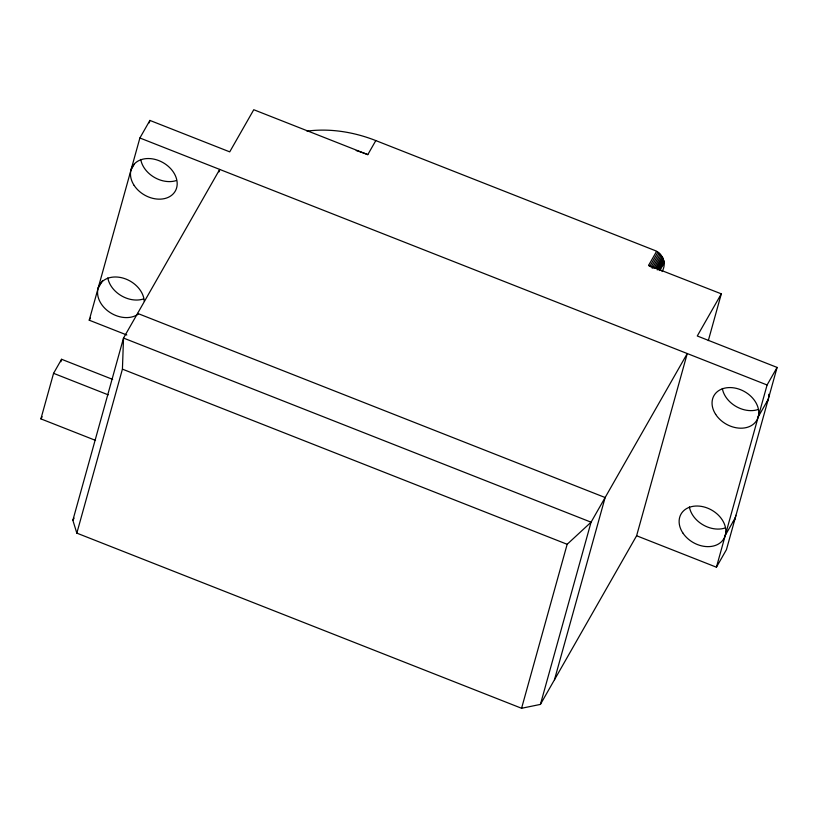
<?xml version="1.0" encoding="UTF-8"?>
<svg xmlns="http://www.w3.org/2000/svg" width="818" height="818" viewBox="0 0 818 818"><rect width="100%" height="100%" fill="white"/><g stroke="black" fill="none" stroke-linecap="round" stroke-linejoin="round"><path stroke-width="1.23" d="M540.412 704.41L591.066 522.191L687.263 353.54L636.609 535.759L540.412 704.41L521.577 708.276L76.831 533.131L122.424 369.143L123.518 338.059L219.715 169.418L219.03 171.882M307.006 131.136A123.498 93.344 29.7 0 1 375.81 140.584L655.198 250.605C663.122 253.999 666.875 263.938 662.028 271.566M95.542 440.391L40.9 418.877L53.569 373.325L61.575 359.276L112.659 379.388M60.89 361.74L61.575 359.276M126.8 334.991L89.234 320.196L139.888 137.986L149.898 120.42L229.725 151.862L253.764 109.724L367.803 154.633L375.81 140.584M149.224 122.874L149.898 120.42M76.831 533.131L72.863 520.279L123.518 338.059L591.066 522.191L567.16 544.287L521.577 708.276M554.481 679.738L605.136 497.528L137.588 313.396M708.306 340.636L721.312 293.846L648.572 265.41L656.578 251.361M636.609 535.759L716.425 567.201L767.09 384.981L777.1 367.425L697.273 335.983L721.312 293.846M777.1 367.425L726.445 549.645L716.425 567.201M131.023 169.868L134.152 164.387M98.099 288.314L102.475 280.625M89.234 320.196L90.481 318.008M40.9 418.877L42.137 416.72M72.863 520.279L74.09 518.142M657.887 252.23L649.881 266.269L648.572 265.41M651.097 267.241L659.114 253.191M652.222 268.304L660.228 254.255M653.838 268.355L661.23 255.39M655.32 268.478L662.099 256.596M656.66 268.641L662.825 257.844M657.243 269.92L663.398 259.122M658.889 269.05L663.817 260.41M659.134 270.349L664.073 261.699M659.84 270.533L664.155 262.977M758.225 416.873L768.235 399.307M725.29 535.309L735.31 517.753M139.888 137.986L767.09 384.981M122.424 369.143L567.16 544.287M53.569 373.325L108.201 394.838M725.045 528.009A24.704 18.671 29.7 0 1 689.39 506.915M735.771 515.299A24.704 18.671 29.7 0 1 733.225 522.16M138.119 314.184A24.704 18.671 29.7 0 1 101.197 303.826A24.704 18.671 29.7 0 1 113.886 277.026A24.704 18.671 29.7 0 1 144.244 301.249M757.969 409.562A24.704 18.671 29.7 0 1 722.325 388.468M768.767 394.286A24.704 18.671 29.7 0 1 766.803 402.701M143.467 298.969A24.704 18.671 29.7 0 1 107.812 277.875M176.391 180.533A24.704 18.671 29.7 0 1 140.737 159.438M356.208 150.573A123.498 93.344 29.7 0 1 367.803 154.633M682.774 532.866A24.704 18.671 29.7 0 0 723.204 539.716A24.704 18.671 29.7 0 0 701.476 506.403A24.704 18.671 29.7 0 0 682.774 532.866M134.121 185.389A24.704 18.671 29.7 0 0 174.551 192.24A24.704 18.671 29.7 0 0 152.823 158.927A24.704 18.671 29.7 0 0 134.121 185.389M715.699 414.419A24.704 18.671 29.7 0 0 756.129 421.28A24.704 18.671 29.7 0 0 734.4 387.957A24.704 18.671 29.7 0 0 715.699 414.419"/></g></svg>
